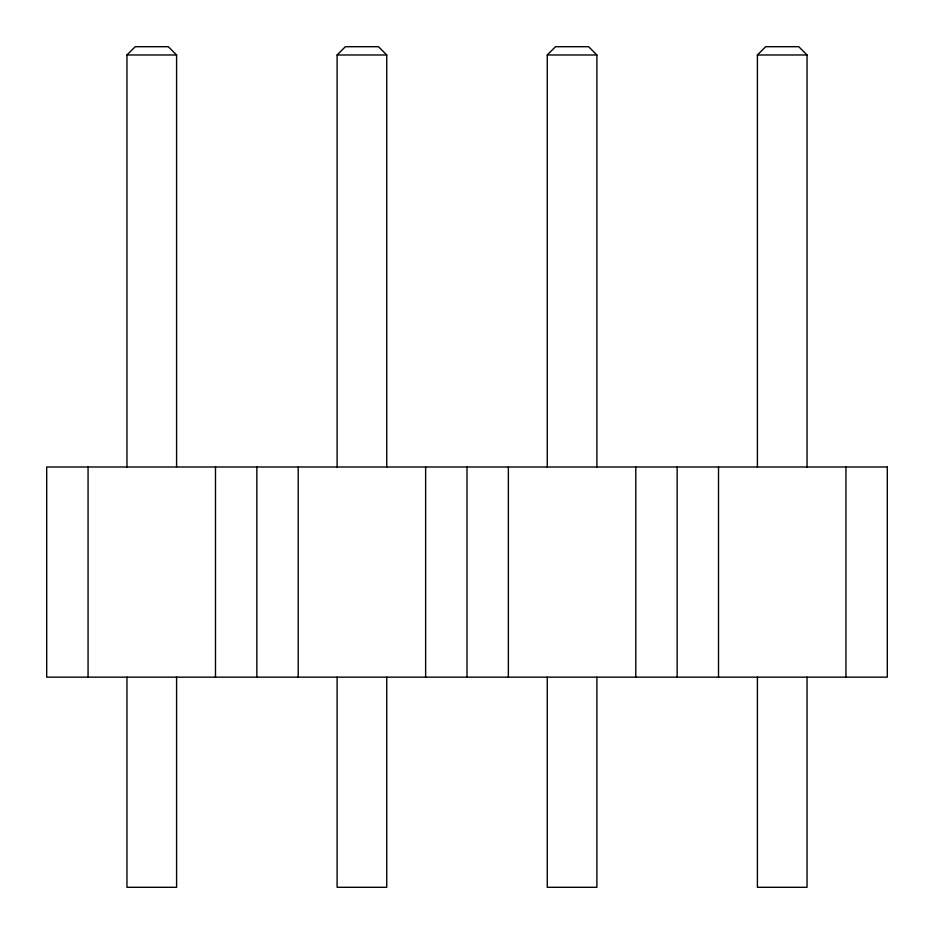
<?xml version="1.0" encoding="UTF-8"?>
<svg xmlns="http://www.w3.org/2000/svg" width="934" height="934" viewBox="0 0 934 934"><rect width="100%" height="100%" fill="white"/><g stroke="black" fill="none" stroke-linecap="round" stroke-linejoin="round"><path stroke-width="1.4" d="M126.954 467L126.954 54.978L135.232 46.7L168.318 46.7L176.596 54.978L176.596 467M337.104 467L337.104 54.978L345.382 46.7L378.468 46.7L386.746 54.978L386.746 467M547.254 467L547.254 54.978L555.532 46.7L588.618 46.7L596.896 54.978L596.896 467M757.404 467L757.404 54.978L765.682 46.7L798.768 46.7L807.046 54.978L807.046 467M126.954 54.978L176.596 54.978M337.104 54.978L386.746 54.978M547.254 54.978L596.896 54.978M757.404 54.978L807.046 54.978M845.935 467L845.935 677.15M807.046 677.15L807.046 887.3L757.404 887.3L757.404 677.15M718.515 467L718.515 677.15M677.15 467L677.15 677.15M635.785 467L635.785 677.15M596.896 677.15L596.896 887.3L547.254 887.3L547.254 677.15M508.365 467L508.365 677.15M467 467L467 677.15M425.635 467L425.635 677.15M386.746 677.15L386.746 887.3L337.104 887.3L337.104 677.15M298.215 467L298.215 677.15M256.85 467L256.85 677.15M215.485 467L215.485 677.15M176.596 677.15L176.596 887.3L126.954 887.3L126.954 677.15M88.065 467L88.065 677.15M887.3 467L46.7 467L46.7 677.15L887.3 677.15L887.3 467"/></g></svg>
